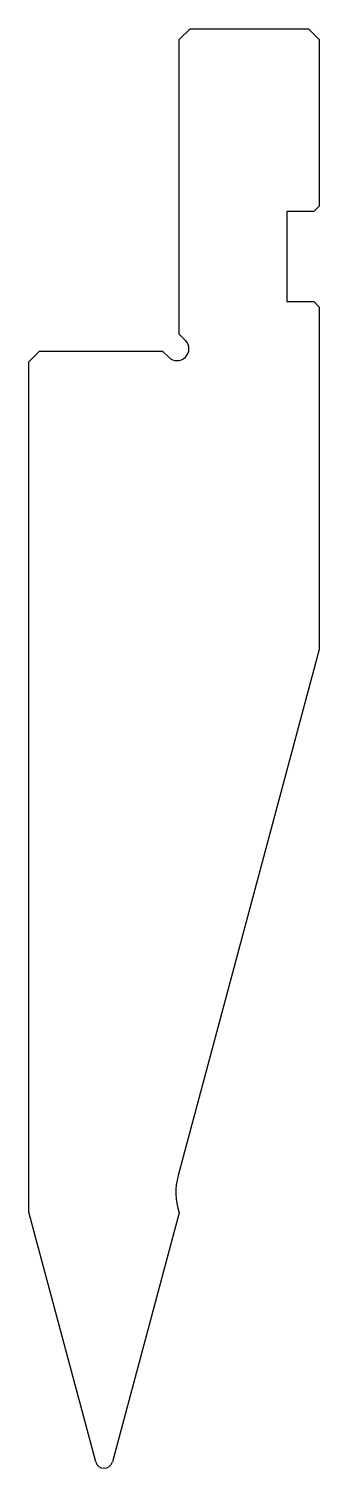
# Model space of a CAD drawing. Extents: x 438 to 465, y -1 to 133.
import ezdxf

# ---------------------------------------------------------------- set-up
doc = ezdxf.new("R2010")
doc.units = 0
doc.header["$MEASUREMENT"] = 0
doc.layers.add('DEFAULT', color=7, linetype='CONTINUOUS')

msp = doc.modelspace()

# ---------------------------------------------------------------- linework, layer by layer
at = {"layer": 'DEFAULT'}
for p, q in [((452.34, 132.1), (453.34, 133.1)), ((453.34, 133.1), (464.34, 133.1)), ((464.34, 133.1), (465.34, 132.1)), ((452.34, 104.66), (452.34, 132.1)), ((465.34, 132.1), (465.34, 116.6)), ((465.34, 116.6), (464.84, 116.1)), ((464.84, 116.1), (462.34, 116.1)), ((462.34, 116.1), (462.34, 107.7)), ((462.34, 107.7), (464.84, 107.7)), ((464.84, 107.7), (465.34, 107.2)), ((465.34, 107.2), (465.34, 75.31)), ((452.91, 104.09), (452.34, 104.66)), ((438.34, 102.1), (439.34, 103.1)), ((438.34, 22.93), (438.34, 102.1)), ((439.34, 103.1), (450.79, 103.1)), ((450.79, 103.1), (451.35, 102.54)), ((465.34, 75.31), (452.23, 26.35)), ((444.57, -0.31), (438.34, 22.93)), ((452.33, 22.89), (446.12, -0.31))]:
    msp.add_line(p, q, dxfattribs=at)
for centre, radius, start, end in [((452.13, 103.31), 1.1, 225, 45), ((458.02, 24.8), 6, 165, 198.5573), ((445.34, -0.1), 0.8, 195, 345)]:
    msp.add_arc(centre, radius, start, end, dxfattribs=at)

doc.saveas('drawing.dxf')
